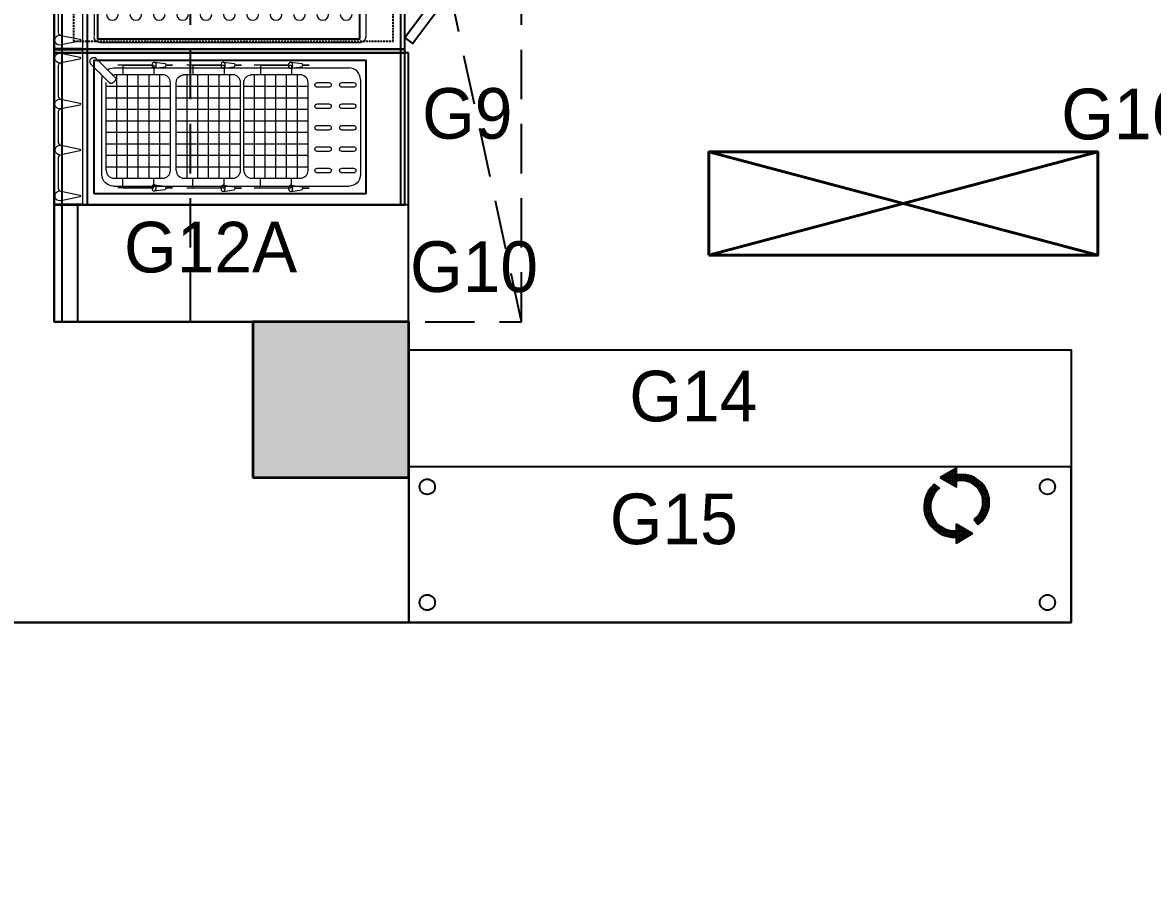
# Model space of a CAD drawing. Header units: millimetres. Extents: x -2729 to 15248, y -12439 to 5292.
# Drawn here: x 3309.7 to 3599.7, y -7881.9 to -7659.1 of the extents above; entities that cross this region are included whole.
import ezdxf
from ezdxf.enums import TextEntityAlignment as Align

# ---------------------------------------------------------------- set-up
doc = ezdxf.new("R2010")
doc.units = ezdxf.units.MM
doc.linetypes.add('DASHED', pattern=[0.75, 0.5, -0.25])
doc.linetypes.add('HIDDENX2', pattern=[19.049999999999997, 12.7, -6.349999999999998])
doc.layers.add('DUVAR', color=7, linetype='Continuous', lineweight=30)
doc.layers.add('kolon_Ном_пера__60', color=7, linetype='Continuous', lineweight=35)
doc.layers.add('S2000-002 Çizgi', color=7, linetype='Continuous')
doc.styles.add('Style-ENGINEERING I 0.34907', font='ENGINEERING.shx', dxfattribs={"oblique": 20})
doc.styles.add('TAKSİM', font='GOTHIC.TTF', dxfattribs={"height": 20})
pattern_1 = [(360, (928.5973402504078, -5581.392348202753), (-1e-16, -0.5588000000000001), [0.4064, -0.1524]), (270, (928.5973402504078, -5581.392348202753), (-0.5588000000000001, 0), [0.4064, -0.1524])]

# ---------------------------------------------------------------- blocks, each defined once
blk = doc.blocks.new('A$C008916D4')
at = {"layer": 'S2000-002 Çizgi', "linetype": 'Continuous', "lineweight": 0}
for p, q in [((0.1999957812440698, 39.54999174378554), (0.1999957812440698, 0.3999917437854492)), ((6.569995781246687, 37.94799174378568), (1.792995781244826, 38.93299174378535)), ((78.49999578124698, 38.34199174378546), (11.77999578124581, 38.34199174378546)), ((0.99999578124698, 28.11099174378569), (0.99999578124698, 35.48899174378539)), ((1.841995781243895, 36.47599174378546), (6.590995781243691, 37.45499174378574)), ((10.27999578124581, 2.999991743785358), (10.27999578124581, 36.6849917437853)), ((79.99999578124698, 3.156991743785511), (79.99999578124698, 36.84199174378546)), ((6.569995781246687, 26.1479917437855), (1.792995781244826, 27.13299174378562)), ((0.99999578124698, 16.31099174378551), (0.99999578124698, 23.68899174378567)), ((1.841995781243895, 24.67599174378529), (6.590995781243691, 25.65499174378556)), ((6.569995781246687, 14.34799174378577), (1.792995781244826, 15.33299174378544)), ((0.99999578124698, 4.510991743785326), (0.99999578124698, 11.88899174378548)), ((1.75499578124436, 12.85799174378553), (6.590995781243691, 13.85499174378537)), ((53.44399578124647, 6.336991743785348), (49.48999578124493, 6.336991743785348)), ((49.48999578124493, 6.336991743785348), (49.48999578124493, 2.591991743785456)), ((53.44399578124647, 6.336991743785348), (53.44399578124647, 2.591991743785456)), ((6.569995781246687, 2.547991743785587), (1.771995781244186, 3.53699174378562)), ((1.75499578124436, 1.05799174378535), (6.590995781243691, 2.054991743785649)), ((1.755995781244564, 1.05799174378535), (1.75499578124436, 1.05799174378535)), ((11.77999578124581, 1.656991743785511), (78.49999578124698, 1.656991743785511))]:
    blk.add_line(p, q, dxfattribs=at)
at = {"layer": 'S2000-002 Çizgi'}
for points in [[(0.0009957812435459, -8.2562146417e-06), (0.0009957812435459, 39.99999174378536), (89.99999578124698, 39.99999174378536), (89.99999578124698, -8.2562146417e-06)], [(88.99999578124697, 39.99999174378536), (88.99999578124697, -8.2562146417e-06), (8.49999578124698, -8.2562146417e-06), (8.49999578124698, 39.99999174378536)], [(11.10799578124715, 2.591991743785456), (11.10799578124715, 37.34199174378546), (78.49999578124698, 37.34199174378546), (78.49999578124698, 2.591991743785456)]]:
    blk.add_lwpolyline(points, close=True, dxfattribs=at)
at = {"layer": 'S2000-002 Çizgi', "linetype": 'Continuous', "lineweight": 0, "flags": 128}
blk.add_lwpolyline([(0.1999957812440698, 0.4499917437856312), (0.1999957812440698, 0.3999917437854492), (0.2005088041551062, 0.4000649064419123, 0.4142135623730951), (0.4005088041558338, 0.2000649064416393), (0.4009957812450013, 0.1999917437856311), (0.3999957812447974, 0.1999917437856311), (7.099995781245524, 0.1999917437856311), (7.100508804156562, 0.2000649064416393, 0.4142135623730951), (7.30050880415365, 0.4000649064419123), (7.299995781246253, 0.3999917437854492), (7.299995781246253, 39.59999174378572), (7.30050880415365, 39.60006490644172, 0.4142135623730951), (7.100508804156562, 39.800064906442), (7.099995781245524, 39.79999174378554), (0.3999957812447974, 39.79999174378554), (0.4005088041558338, 39.80006490629376, 0.4142135623730951), (0.2005088043042633, 39.60006490644172), (0.1999957812440698, 39.59999174378572), (0.1999957812440698, 39.54999174378554)], format="xyb", dxfattribs=at)
at = {"layer": 'S2000-002 Çizgi', "linetype": 'Continuous', "lineweight": 0}
for centre in [(14.96679027095524, 31.0921135611361), (20.96679027095524, 31.0921135611361), (26.96679027095524, 31.0921135611361), (32.96679027095525, 31.0921135611361), (38.96679027095525, 31.0921135611361), (44.96679027095523, 31.0921135611361), (50.96679027095524, 31.0921135611361), (56.96679027095523, 31.0921135611361), (62.96679027095525, 31.0921135611361), (68.96679027095524, 31.0921135611361), (74.96679027095524, 31.0921135611361), (14.96679027095524, 23.3421135611361), (20.96679027095524, 23.3421135611361), (26.96679027095524, 23.3421135611361), (32.96679027095525, 23.3421135611361), (38.96679027095525, 23.3421135611361), (44.96679027095523, 23.3421135611361), (50.96679027095524, 23.3421135611361), (56.96679027095523, 23.3421135611361), (62.96679027095525, 23.3421135611361), (68.96679027095524, 23.3421135611361), (74.96679027095524, 23.3421135611361), (14.96679027095524, 15.5921135611361), (20.96679027095524, 15.5921135611361), (26.96679027095524, 15.5921135611361), (32.96679027095525, 15.5921135611361), (38.96679027095525, 15.5921135611361), (44.96679027095523, 15.5921135611361), (50.96679027095524, 15.5921135611361), (56.96679027095523, 15.5921135611361), (62.96679027095525, 15.5921135611361), (68.96679027095524, 15.5921135611361), (74.96679027095524, 15.5921135611361), (14.96679027095524, 8.842113561136102), (20.96679027095524, 8.842113561136102), (26.96679027095524, 8.842113561136102), (32.96679027095525, 8.842113561136102), (38.96679027095525, 8.842113561136102), (44.96679027095523, 8.842113561136102), (50.96679027095524, 8.842113561136102), (56.96679027095523, 8.842113561136102), (62.96679027095525, 8.842113561136102), (68.96679027095524, 8.842113561136102), (74.96679027095524, 8.842113561136102), (51.46669239359471, 4.091653593813133)]:
    blk.add_circle(centre, 1.5, dxfattribs=at)
for centre, radius, start, end in [((1.493811477768757, 37.6956372536024), 1.273088520581092, 76.42061111113988, 283.5793888888602), ((6.54116303299088, 37.70033667961616), 0.25, 281.6482722221588, 83.30012777775225), ((11.7797230539727, 36.8421372539451), 1.5, 90, 180), ((78.49972305397385, 36.8421372539451), 1.5, 0, 90), ((1.493811476368136, 25.895637253941), 1.273088520581092, 76.42061111113988, 283.5793888888602), ((6.54116303299088, 25.90033667961643), 0.25, 281.6482722221588, 83.30012777775225), ((1.493811476368136, 14.09563725394128), 1.273088520581092, 76.42061111113988, 283.5793888888602), ((6.54116303299088, 14.10033667961625), 0.25, 281.6490111110965, 83.30012777775225), ((1.472811476367495, 2.299637253941455), 1.273088520581092, 76.42061111113988, 283.5793888888602), ((11.7797230539727, 3.157137253945165), 1.5, 180, 270), ((6.54116303299088, 2.300336679616065), 0.25, 281.6431499999931, 83.30012777775225)]:
    blk.add_arc(centre, radius, start, end, dxfattribs=at)
at = {"layer": 'S2000-002 Çizgi', "linetype": 'Continuous', "lineweight": 0, "extrusion": (0, 0, -1)}
for centre, radius, start, end in [((-2.000163032989803, 35.48933667961636), 1, 0, 80.90503888893429), ((-2.000163032989803, 28.11133667961622), 1, 281.9263472222299, 0), ((-2.000163032989803, 23.68933667961619), 1, 0, 80.90503888893429), ((-2.000163032989803, 16.31133667961603), 1, 281.9263472222299, 0), ((-2.000163032989803, 11.88933667961601), 1, 0, 75.80865833342193), ((-2.000163032989803, 4.511336679616306), 1, 283.1608444444039, 0), ((-78.49972305397385, 3.157137253945165), 1.5, 180, 270)]:
    blk.add_arc(centre, radius, start, end, dxfattribs=at)
at = {"layer": 'S2000-002 Çizgi', "linetype": 'Continuous', "lineweight": 0, "style": 'Style-ENGINEERING I 0.34907', "oblique": 20}
blk.add_text('LINK', height=0.001002, rotation=90, dxfattribs=at).set_placement((-6.2187536969e-06, -8.2562146417e-06), align=Align.TOP_LEFT)
blk = doc.blocks.new('A$C1FB928C5')
at = {"layer": 'S2000-002 Çizgi', "linetype": 'Continuous', "lineweight": 0}
for p, q in [((39.55000863318856, 89.7999999627982), (0.3850086331876811, 89.7999999627982)), ((1.058008633186545, 88.24599996279812), (1.058008633186545, 88.24399996279817)), ((1.058008633186545, 88.24399996279817), (2.054008633189368, 83.4079999627984)), ((2.548008633188146, 83.4299999627983), (3.536008633185701, 88.2279999627981)), ((4.51000863318768, 88.99999996279803), (11.88800863318829, 88.99999996279803)), ((12.85800863318582, 88.24399996279817), (13.85400863318864, 83.4079999627984)), ((14.34800863318742, 83.4299999627983), (15.3320086331878, 88.20599996279816)), ((16.31000863318695, 88.99999996279803), (23.68800863318757, 88.99999996279803)), ((24.67600863318876, 88.15799996279839), (25.65400863318791, 83.4079999627984)), ((26.14800863318669, 83.4299999627983), (27.13200863318707, 88.20599996279816)), ((28.11000863318623, 88.99999996279803), (35.48800863318684, 88.99999996279803)), ((36.47600863318803, 88.15799996279839), (37.45400863318719, 83.4079999627984)), ((37.9480086331896, 83.4299999627983), (38.93200863318634, 88.20599996279816)), ((31.14100863318891, 76.63599996279845), (8.591008633185993, 76.63599996279845)), ((9.54100863318672, 76.63599996279845), (9.54100863318672, 60.13599996279845)), ((12.49100863318745, 76.63599996279845), (12.49100863318745, 60.13599996279845)), ((15.44100863318817, 76.63599996279845), (15.44100863318817, 60.13599996279845)), ((18.3910086331889, 76.63599996279845), (18.3910086331889, 60.13599996279845)), ((21.34100863318598, 76.63599996279845), (21.34100863318598, 60.13599996279845)), ((24.29100863318672, 76.63599996279845), (24.29100863318672, 60.13599996279845)), ((27.24100863318745, 76.63599996279845), (27.24100863318745, 60.13599996279845)), ((30.19100863318818, 76.63599996279845), (30.19100863318818, 60.13599996279845)), ((4.814008633187768, 74.71999996279828), (4.814008633187768, 14.34399996279808)), ((6.591008633185992, 62.13599996279845), (6.591008633185992, 74.63599996279845)), ((33.1410086331889, 73.88599996279845), (6.591008633185992, 73.88599996279845)), ((33.1410086331889, 74.63599996279845), (33.1410086331889, 62.13599996279845)), ((35.18400863318675, 74.71999996279828), (35.18400863318675, 14.34399996279808)), ((4.091008633185992, 72.38599996279845), (4.091008633185992, 64.38599996279845)), ((4.091008633185992, 72.38599996279845), (6.591008633185992, 72.38599996279845)), ((33.1410086331889, 71.13599996279845), (6.591008633185992, 71.13599996279845)), ((35.6410086331889, 72.38599996279845), (33.1410086331889, 72.38599996279845)), ((35.6410086331889, 72.38599996279845), (35.6410086331889, 64.38599996279845)), ((33.1410086331889, 68.38599996279845), (6.591008633185992, 68.38599996279845)), ((3.330008633187388, 64.28999996279799), (3.728008633188437, 61.48999996279827)), ((4.091008633185992, 64.38599996279845), (6.591008633185992, 64.38599996279845)), ((4.924008633188349, 64.28999996279799), (4.524008633186893, 61.48999996279827)), ((33.1410086331889, 65.63599996279845), (6.591008633185992, 65.63599996279845)), ((35.6410086331889, 64.38599996279845), (33.1410086331889, 64.38599996279845)), ((34.81300863318756, 64.28999996279799), (35.21100863318861, 61.48999996279827)), ((36.40700863318854, 64.28999996279799), (36.00700863318707, 61.48999996279827)), ((33.1410086331889, 62.88599996279845), (6.591008633185992, 62.88599996279845)), ((31.14100863318891, 60.13599996279845), (8.591008633185993, 60.13599996279845)), ((31.14100863318891, 58.63599996279845), (8.591008633185993, 58.63599996279845)), ((9.54100863318672, 58.63599996279845), (9.54100863318672, 42.13599996279845)), ((12.49100863318745, 58.63599996279845), (12.49100863318745, 42.13599996279845)), ((15.44100863318817, 58.63599996279845), (15.44100863318817, 42.13599996279845)), ((18.3910086331889, 58.63599996279845), (18.3910086331889, 42.13599996279845)), ((21.34100863318598, 58.63599996279845), (21.34100863318598, 42.13599996279845)), ((24.29100863318672, 58.63599996279845), (24.29100863318672, 42.13599996279845)), ((27.24100863318745, 58.63599996279845), (27.24100863318745, 42.13599996279845)), ((30.19100863318818, 58.63599996279845), (30.19100863318818, 42.13599996279845)), ((6.591008633185992, 44.13599996279844), (6.591008633185992, 56.63599996279845)), ((33.1410086331889, 55.88599996279845), (6.591008633185992, 55.88599996279845)), ((33.1410086331889, 56.63599996279845), (33.1410086331889, 44.13599996279844)), ((4.091008633185992, 54.38599996279845), (4.091008633185992, 46.38599996279845)), ((4.091008633185992, 54.38599996279845), (6.591008633185992, 54.38599996279845)), ((33.1410086331889, 53.13599996279845), (6.591008633185992, 53.13599996279845)), ((35.6410086331889, 54.38599996279845), (33.1410086331889, 54.38599996279845)), ((35.6410086331889, 54.38599996279845), (35.6410086331889, 46.38599996279845)), ((33.1410086331889, 50.38599996279845), (6.591008633185992, 50.38599996279845)), ((3.330008633187388, 46.56999996279818), (3.728008633188437, 43.76999996279847)), ((4.924008633188349, 46.56999996279818), (4.524008633186893, 43.76999996279847)), ((33.1410086331889, 47.63599996279845), (6.591008633185992, 47.63599996279845)), ((34.92000863318754, 46.56999996279818), (35.3180086331886, 43.76999996279847)), ((36.5140086331885, 46.56999996279818), (36.11400863318704, 43.76999996279847)), ((4.091008633185992, 46.38599996279845), (6.591008633185992, 46.38599996279845)), ((33.1410086331889, 44.88599996279845), (6.591008633185992, 44.88599996279845)), ((35.6410086331889, 46.38599996279845), (33.1410086331889, 46.38599996279845)), ((31.14100863318891, 42.13599996279845), (8.591008633185993, 42.13599996279845)), ((31.14100863318891, 41.30799996279802), (8.591008633185993, 41.30799996279802)), ((9.54100863318672, 41.30799996279802), (9.54100863318672, 24.80799996279802)), ((12.49100863318745, 41.30799996279802), (12.49100863318745, 24.80799996279802)), ((15.44100863318817, 41.30799996279802), (15.44100863318817, 24.80799996279802)), ((18.3910086331889, 41.30799996279802), (18.3910086331889, 24.80799996279802)), ((21.34100863318598, 41.30799996279802), (21.34100863318598, 24.80799996279802)), ((24.29100863318672, 41.30799996279802), (24.29100863318672, 24.80799996279802)), ((27.24100863318745, 41.30799996279802), (27.24100863318745, 24.80799996279802)), ((30.19100863318818, 41.30799996279802), (30.19100863318818, 24.80799996279802)), ((6.591008633185992, 26.80799996279802), (6.591008633185992, 39.30799996279802)), ((33.1410086331889, 38.55799996279802), (6.591008633185992, 38.55799996279802)), ((33.1410086331889, 39.30799996279802), (33.1410086331889, 26.80799996279802)), ((4.091008633185992, 37.05799996279802), (4.091008633185992, 29.05799996279802)), ((4.091008633185992, 37.05799996279802), (6.591008633185992, 37.05799996279802)), ((33.1410086331889, 35.80799996279802), (6.591008633185992, 35.80799996279802)), ((35.6410086331889, 37.05799996279802), (33.1410086331889, 37.05799996279802)), ((35.6410086331889, 37.05799996279802), (35.6410086331889, 29.05799996279802)), ((33.1410086331889, 33.05799996279802), (6.591008633185992, 33.05799996279802)), ((3.330008633187388, 29.24199996279822), (3.728008633188437, 26.44199996279804)), ((4.091008633185992, 29.05799996279802), (6.591008633185992, 29.05799996279802)), ((4.924008633188349, 29.24199996279822), (4.524008633186893, 26.44199996279804)), ((33.1410086331889, 30.30799996279802), (6.591008633185992, 30.30799996279802)), ((35.6410086331889, 29.05799996279802), (33.1410086331889, 29.05799996279802)), ((34.92000863318754, 29.24199996279822), (35.3180086331886, 26.44199996279804)), ((36.5140086331885, 29.24199996279822), (36.11400863318704, 26.44199996279804)), ((33.1410086331889, 27.55799996279802), (6.591008633185992, 27.55799996279802)), ((31.14100863318891, 24.80799996279802), (8.591008633185993, 24.80799996279802)), ((7.814008633187767, 11.34399996279808), (32.18400863318675, 11.34399996279808))]:
    blk.add_line(p, q, dxfattribs=at)
at = {"layer": 'S2000-002 Çizgi'}
for points in [[(8.6331856437e-06, 89.99899996279827), (40.00000863318564, 89.99899996279827), (40.00000863318564, -3.72019713e-08), (8.6331856437e-06, -3.72019713e-08)], [(40.00000863318564, 0.9999999627980288), (8.6331856437e-06, 0.9999999627980288), (8.6331856437e-06, 81.49999996279801), (40.00000863318564, 81.49999996279801)], [(37.18400863318675, 79.71999996279828), (2.814008633187767, 79.71999996279828), (2.814008633187767, 9.999999962798025), (37.18400863318675, 9.999999962798025)]]:
    blk.add_lwpolyline(points, close=True, dxfattribs=at)
at = {"layer": 'S2000-002 Çizgi', "linetype": 'Continuous', "lineweight": 0, "flags": 128}
for points in [[(0.2000086331863713, 89.59999996279836), (0.2000086331863713, 82.89999996279813)], [(39.80000863318855, 82.89999996279813), (39.80000863318855, 89.59999996279836)], [(0.4000086331870989, 82.6999999627983), (39.60000863318783, 82.6999999627983)], [(32.18400863318675, 77.71999996279828), (7.814008633187767, 77.71999996279828)], [(4.128008633186253, 64.91199996279829), (4.128008633186253, 70.6619999627983), (4.127008633186051, 70.66099996279809), (4.127008633186051, 73.66099996279809), (4.128008633186253, 73.6619999627983), (4.128008633186253, 73.6619999627983)], [(35.61100863318643, 64.91199996279829), (35.61100863318643, 70.6619999627983), (35.61000863318623, 70.66099996279809), (35.61000863318623, 73.66099996279809), (35.61100863318643, 73.6619999627983), (35.61100863318643, 73.6619999627983)], [(4.128008633186253, 61.23399996279839), (4.128008633186253, 60.45799996279811), (4.127008633186051, 60.45799996279811), (4.127008633186051, 59.57899996279821), (4.128008633186253, 60.45799996279811), (4.128008633186253, 61.23399996279839)], [(35.61100863318643, 61.23399996279839), (35.61100863318643, 60.45799996279811), (35.61000863318623, 60.45799996279811), (35.61000863318623, 59.57899996279821), (35.61100863318643, 60.45799996279811), (35.61100863318643, 61.23399996279839)], [(4.128008633186253, 47.19199996279804), (4.128008633186253, 52.94199996279804), (4.127008633186051, 52.94099996279829), (4.127008633186051, 55.94099996279829), (4.128008633186253, 55.94199996279804), (4.128008633186253, 55.94199996279804)], [(35.7180086331864, 47.19199996279804), (35.7180086331864, 52.94199996279804), (35.7170086331862, 52.94099996279829), (35.7170086331862, 55.94099996279829), (35.7180086331864, 55.94199996279804), (35.7180086331864, 55.94199996279804)], [(4.128008633186253, 43.51399996279814), (4.128008633186253, 42.73799996279831), (4.127008633186051, 42.73799996279831), (4.127008633186051, 41.85899996279839), (4.128008633186253, 42.73799996279831), (4.128008633186253, 43.51399996279814)], [(35.7180086331864, 43.51399996279814), (35.7180086331864, 42.73799996279831), (35.7170086331862, 42.73799996279831), (35.7170086331862, 41.85899996279839), (35.7180086331864, 42.73799996279831), (35.7180086331864, 43.51399996279814)], [(4.128008633186253, 29.86399996279852), (4.128008633186253, 35.61399996279853), (4.127008633186051, 35.61299996279831), (4.127008633186051, 38.61299996279831), (4.128008633186253, 38.61399996279852), (4.128008633186253, 38.61399996279852)], [(35.7180086331864, 29.86399996279852), (35.7180086331864, 35.61399996279853), (35.7170086331862, 35.61299996279831), (35.7170086331862, 38.61299996279831), (35.7180086331864, 38.61399996279852), (35.7180086331864, 38.61399996279852)], [(4.128008633186253, 26.18599996279818), (4.128008633186253, 25.40999996279834), (4.127008633186051, 25.40999996279834), (4.127008633186051, 24.53099996279798), (4.128008633186253, 25.40999996279834), (4.128008633186253, 26.18599996279818)], [(35.7180086331864, 26.18599996279818), (35.7180086331864, 25.40999996279834), (35.7170086331862, 25.40999996279834), (35.7170086331862, 24.53099996279798), (35.7180086331864, 25.40999996279834), (35.7180086331864, 26.18599996279818)]]:
    blk.add_lwpolyline(points, dxfattribs=at)
for points in [[(9.776008633187303, 19.44499996279819), (9.776008633187303, 22.44499996279819), (9.775996900800237, 22.44511069354303, 0.9999997818338672), (8.57599690079951, 22.44511095534244), (8.576008633186575, 22.44499996279819), (8.576008633186575, 19.44499996279819), (8.57599690079951, 19.44511069354303, 0.9999999999999998), (9.775996900800237, 19.44511069354303)], [(15.2760086331873, 19.44499996279819), (15.2760086331873, 22.44499996279819), (15.27599690080023, 22.44511069354303, 0.9999997818338672), (14.07599690079951, 22.44511095534244), (14.07600863318657, 22.44499996279819), (14.07600863318657, 19.44499996279819), (14.07599690079951, 19.44511069354303, 0.9999999999999998), (15.27599690080023, 19.44511069354303)], [(20.7760086331873, 19.44499996279819), (20.7760086331873, 22.44499996279819), (20.77599690080024, 22.44511069354303, 0.9999997818338672), (19.57599690079951, 22.44511095534244), (19.57600863318656, 22.44499996279819), (19.57600863318656, 19.44499996279819), (19.57599690079951, 19.44511069354303, 0.9999999999999998), (20.77599690080024, 19.44511069354303)], [(26.2760086331873, 19.44499996279819), (26.2760086331873, 22.44499996279819), (26.27599690080024, 22.44511069354303, 0.9999997818338672), (25.07599690079951, 22.44511095534244), (25.07600863318657, 22.44499996279819), (25.07600863318657, 19.44499996279819), (25.07599690079951, 19.44511069354303, 0.9999999999999998), (26.27599690080024, 19.44511069354303)], [(31.7760086331873, 19.44499996279819), (31.7760086331873, 22.44499996279819), (31.77599690080024, 22.44511069354303, 0.9999997818338672), (30.57599690079952, 22.44511095534244), (30.57600863318658, 22.44499996279819), (30.57600863318658, 19.44499996279819), (30.57599690079952, 19.44511069354303, 0.9999999999999998), (31.77599690080024, 19.44511069354303)], [(9.776369449820775, 16.11538436881164, 0.9999999999999998), (8.57636944982005, 16.11538436881164), (8.576008633186575, 16.11499996279826), (8.576008633186575, 13.11499996279826), (8.57636944982005, 13.11538410701223, 0.9999997818338672), (9.776369449820775, 13.11538436881164), (9.776008633187303, 13.11499996279826), (9.776008633187303, 16.11499996279826)], [(15.27636944982076, 16.11538436881164, 0.9999999999999998), (14.07636944982005, 16.11538436881164), (14.07600863318657, 16.11499996279826), (14.07600863318657, 13.11499996279826), (14.07636944982005, 13.11538410701223, 0.9999997818338672), (15.27636944982076, 13.11538436881164), (15.2760086331873, 13.11499996279826), (15.2760086331873, 16.11499996279826)], [(20.77636944982078, 16.11538436881164, 0.9999999999999998), (19.57636944982005, 16.11538436881164), (19.57600863318656, 16.11499996279826), (19.57600863318656, 13.11499996279826), (19.57636944982005, 13.11538410701223, 0.9999997818338672), (20.77636944982078, 13.11538436881164), (20.7760086331873, 13.11499996279826), (20.7760086331873, 16.11499996279826)], [(26.27636944982078, 16.11538436881164, 0.9999999999999998), (25.07636944982005, 16.11538436881164), (25.07600863318657, 16.11499996279826), (25.07600863318657, 13.11499996279826), (25.07636944982005, 13.11538410701223, 0.9999997818338672), (26.27636944982078, 13.11538436881164), (26.2760086331873, 13.11499996279826), (26.2760086331873, 16.11499996279826)], [(31.77636944982078, 16.11538436881164, 0.9999999999999998), (30.57636944982005, 16.11538436881164), (30.57600863318658, 16.11499996279826), (30.57600863318658, 13.11499996279826), (30.57636944982005, 13.11538410701223, 0.9999997818338672), (31.77636944982078, 13.11538436881164), (31.7760086331873, 13.11499996279826), (31.7760086331873, 16.11499996279826)]]:
    blk.add_lwpolyline(points, format="xyb", close=True, dxfattribs=at)
at = {"layer": 'S2000-002 Çizgi', "linetype": 'Continuous', "lineweight": 0}
for centre, radius, start, end in [((2.298508632844459, 88.52691153900196), 1.273088520581092, 346.4206111110456, 193.5793888889545), ((14.0955086335307, 88.54291153900247), 1.273088520581092, 346.4206111110456, 193.5793888889545), ((25.91350863353, 88.45691153900223), 1.273088520581092, 346.4206111110456, 193.5793888889545), ((37.6945086328451, 88.50491153900202), 1.273088520581092, 346.4206111110456, 198.698227777828), ((7.814008633187767, 74.71999996279828), 3, 147.5515250000716, 180), ((7.814008633187767, 74.71999996279828), 3, 90, 108.4253861112274), ((32.18400863318675, 74.71999996279828), 3, 0, 90), ((8.59145058075228, 56.63585609487336), 2, 90, 180), ((8.59145058075228, 39.30785609487339), 2, 90, 180), ((32.18400863318675, 14.34399996279808), 3, 270, 0)]:
    blk.add_arc(centre, radius, start, end, dxfattribs=at)
at = {"layer": 'S2000-002 Çizgi', "linetype": 'Continuous', "lineweight": 0, "extrusion": (0, 0, -1)}
for centre, radius, start, end in [((-31.14145058075155, 74.63585609487336), 2, 90, 180), ((-8.59145058075228, 62.13585609487336), 2, 270, 0), ((-31.14145058075155, 62.13585609487336), 2, 180, 270), ((-31.14145058075155, 56.63585609487336), 2, 90, 180), ((-8.59145058075228, 44.13585609487336), 2, 270, 0), ((-31.14145058075155, 44.13585609487336), 2, 180, 270), ((-31.14145058075155, 39.30785609487339), 2, 90, 180), ((-8.59145058075228, 26.80785609487339), 2, 270, 0), ((-31.14145058075155, 26.80785609487339), 2, 180, 270), ((-7.814008633187767, 14.34399996279808), 3, 270, 0)]:
    blk.add_arc(centre, radius, start, end, dxfattribs=at)
at = {"layer": 'S2000-002 Çizgi', "linetype": 'Continuous', "lineweight": 0}
for centre, major_axis, start_param, end_param in [((0.3992859188401779, 89.60049876572246), (-0.2, 0), 4.712388980384689, 6.283185307179584), ((39.59928591884091, 89.60049876572246), (-0.1999999998520041, 0), 3.141592653589792, 3.142019095703695), ((0.3992859188401779, 82.90051900358048), (-0.2, 0), 0, 1.570796326794896), ((2.299548877541383, 83.45964362811583), (0.25, 0), 3.34480395639337, 6.166250477438897), ((14.09954887754429, 83.45964362811583), (0.25, 0), 3.344906252080084, 6.166250477438897), ((25.89954887754357, 83.45964362811583), (0.25, 0), 3.344893356036167, 6.166250477438897), ((37.69954887754285, 83.45964362811583), (0.25, 0), 3.344893356036167, 6.166250477438897), ((39.59928591884091, 82.90051900358048), (0.2, 0), 4.712388980384689, 6.283185307179584)]:
    blk.add_ellipse(centre, major_axis=major_axis, ratio=0.9999969794241688, start_param=start_param, end_param=end_param, dxfattribs=at)
at = {"layer": 'S2000-002 Çizgi', "linetype": 'Continuous', "lineweight": 0, "extrusion": (0, 0, -1)}
for centre, major_axis, ratio, start_param, end_param in [((4.510548877544352, 88.00062991168258), (1, 0), 0.9999969794241688, 3.371292721488152, 4.712388980384689), ((11.88854887754496, 88.00062991168258), (1, 0), 0.9999969794241688, 4.712388980384689, 6.035499669820792), ((16.31054887754362, 88.00062991168258), (1, 0), 0.9999969794241688, 3.349746680353649, 4.712388980384689), ((23.68854887754423, 88.00062991168258), (1, 0), 0.9999969794241688, 4.712388980384689, 6.124448290449855), ((28.1105488775429, 88.00062991168258), (1, 0), 0.9999969794241688, 3.349746680353649, 4.712388980384689), ((35.48854887754351, 88.00062991168258), (1, 0), 0.9999969794241688, 4.712388980384689, 6.124448290449855), ((39.60073134753475, 89.60049876572246), (0.2, 0), 0.9999969794241688, 4.712388980384689, 6.283185307179584), ((4.125998524694296, 61.51831997567889), (-0.4000000000000014, 0), 0.7071067813079142, 3.241887029428283, 6.182890882859727), ((35.60899852469446, 61.51831997567889), (-0.4000000000000014, 0), 0.7071067813079142, 3.241887029428283, 6.182890882859727), ((4.125998524694296, 43.79831997567861), (-0.4000000000000014, 0), 0.7071067813079142, 3.241887029428283, 6.182890882859727), ((35.71599852469443, 43.79831997567861), (-0.4000000000000014, 0), 0.7071067813079142, 3.241887029428283, 6.182890882859727), ((4.125998524694296, 26.47031997567865), (-0.4000000000000014, 0), 0.7071067813079142, 3.241887029428283, 6.182890882859727), ((35.71599852469443, 26.47031997567865), (-0.4000000000000014, 0), 0.7071067813079142, 3.241887029428283, 6.182890882859727)]:
    blk.add_ellipse(centre, major_axis=major_axis, ratio=ratio, start_param=start_param, end_param=end_param, dxfattribs=at)
at = {"layer": 'S2000-002 Çizgi', "linetype": 'Continuous', "lineweight": 0}
for centre in [(4.126879704486782, 64.34609874498528), (35.60987970448332, 64.34609874498528), (4.126879704486782, 46.62609874498548), (35.71687970448693, 46.62609874498548), (4.126879704486782, 29.29809874498551), (35.71687970448693, 29.29809874498551)]:
    blk.add_ellipse(centre, major_axis=(0.8004448763031744, 0), ratio=0.7071067813079136, dxfattribs=at)
for points, weights, knots in [([(2.51000863318768, 79.10199996279789), (2.33600863318861, 79.26799996279806), (2.264008633188494, 79.49999996279803), (1.6980086331896, 81.1959999627984), (3.326008633186575, 80.84199996279813), (3.65600863318832, 80.77599996279832), (3.892008633189107, 80.53999996279796)], [0.8124999994470272, 0.8749999990104695, 1, 0.5000000002328308, 1, 0.8427765336086864, 0.7844299407603359], [0, 0, 0, 0.1598008829913106, 0.1598008829913106, 0.7990044112312628, 0.7990044112312628, 1, 1, 1]), ([(7.348008633187419, 74.26399996279815), (7.42400863318835, 74.18599996279819), (7.568008633188581, 74.1959999627984), (8.628008633186255, 74.26599996279856), (8.840008633189427, 75.32799996279846), (8.880008633186662, 75.5519999627977), (8.766008633188902, 75.66599996279818)], [0.8187706581404295, 0.8811208009166271, 1, 0.5000000002328308, 1, 0.8427719044698271, 0.7844265051113565], [0, 0, 0, 0.1531736651217442, 0.1531736651217442, 0.7974144857364776, 0.7974144857364776, 1, 1, 1])]:
    blk.add_rational_spline(points, weights, degree=2, knots=knots, dxfattribs=at)
for points, knots in [([(7.348008633187419, 74.26399996279815), (7.230008633188845, 74.37999996279812), (7.112008633186632, 74.49799996279853), (6.994008633188058, 74.61599996279801), (6.994008633188058, 74.61599996279801), (6.994008633188058, 74.61599996279801), (6.994008633188058, 74.61599996279801), (6.878008633186255, 74.731999962798), (6.76000863318768, 74.84999996279839), (6.644008633185876, 74.96799996279833), (6.644008633185876, 74.96799996279833), (6.644008633185876, 74.96799996279833), (6.644008633185876, 74.96799996279833), (6.52800863318771, 75.08399996279832), (6.410008633189138, 75.1999999627983), (6.29400863318733, 75.3159999627983), (6.29400863318733, 75.3159999627983), (6.29400863318733, 75.3159999627983), (6.29400863318733, 75.3159999627983), (6.062008633187361, 75.54799996279826), (5.832008633187798, 75.77999996279823), (5.602008633188233, 76.00999996279823), (5.602008633188233, 76.00999996279823), (5.602008633188233, 76.00999996279823), (5.602008633188233, 76.00999996279823), (5.486008633186428, 76.12399996279828), (5.372008633188669, 76.23999996279827), (5.258008633187274, 76.3539999627983), (5.258008633187274, 76.3539999627983), (5.258008633187274, 76.3539999627983), (5.258008633187274, 76.3539999627983), (5.144008633185875, 76.46799996279833), (5.030008633188118, 76.58199996279838), (4.914008633186313, 76.6959999627984), (4.914008633186313, 76.6959999627984), (4.914008633186313, 76.6959999627984), (4.914008633186313, 76.6959999627984), (4.802008633188962, 76.80999996279843), (4.688008633187564, 76.923999962798), (4.574008633186167, 77.03599996279809), (4.574008633186167, 77.03599996279809), (4.574008633186167, 77.03599996279809), (4.574008633186167, 77.03599996279809), (4.474008633187621, 77.13599996279845), (4.376008633189485, 77.23599996279836), (4.276008633187301, 77.33599996279825), (4.276008633187301, 77.33599996279825), (4.276008633187301, 77.33599996279825), (4.276008633187301, 77.33599996279825), (4.158008633188727, 77.45199996279827), (4.042008633186924, 77.56999996279819), (3.92400863318835, 77.68799996279813), (3.92400863318835, 77.68799996279813), (3.92400863318835, 77.68799996279813), (3.92400863318835, 77.68799996279813), (3.798008633188146, 77.81399996279835), (3.672008633187942, 77.93999996279855), (3.54400863318733, 78.06599996279829), (3.54400863318733, 78.06599996279829), (3.54400863318733, 78.06599996279829), (3.54400863318733, 78.06599996279829), (3.42400863318835, 78.18799996279813), (3.302008633188961, 78.30999996279843), (3.180008633185933, 78.43199996279826), (3.180008633185933, 78.43199996279826), (3.180008633185933, 78.43199996279826), (3.180008633185933, 78.43199996279826), (3.076008633186575, 78.53399996279813), (2.974008633187621, 78.63799996279793), (2.870008633188263, 78.73999996279827), (2.870008633188263, 78.73999996279827), (2.870008633188263, 78.73999996279827), (2.870008633188263, 78.73999996279827), (2.798008633188145, 78.81399996279833), (2.724008633187621, 78.88599996279845), (2.650008633187098, 78.95999996279807), (2.650008633187098, 78.95999996279807), (2.650008633187098, 78.95999996279807), (2.650008633187098, 78.95999996279807), (2.610008633186224, 79.00199996279844), (2.568008633188582, 79.0419999627984), (2.52800863318771, 79.08399996279832), (2.52800863318771, 79.08399996279832), (2.52800863318771, 79.08399996279832), (2.52800863318771, 79.08399996279832), (2.458008633188001, 79.09599996279849), (2.370008633188263, 79.2339999627984), (2.264008633188494, 79.49999996279803)], [0, 0, 0, 0, 0.0023699803288886, 0.0023699803288886, 0.0023699803288886, 0.0071099405210046, 0.0071099405210046, 0.0071099405210046, 0.0142198815076705, 0.0142198815076705, 0.0142198815076705, 0.0236998023575637, 0.0236998023575637, 0.0236998023575637, 0.0355497035363455, 0.0355497035363455, 0.0355497035363455, 0.0497695850440159, 0.0497695850440159, 0.0497695850440159, 0.0829493087171341, 0.0829493087171341, 0.0829493087171341, 0.1013824884320528, 0.1013824884320528, 0.1013824884320528, 0.1216589860253311, 0.1216589860253311, 0.1216589860253311, 0.1437788019626303, 0.1437788019626303, 0.1437788019626303, 0.1677419353126278, 0.1677419353126278, 0.1677419353126278, 0.1935483870066462, 0.1935483870066462, 0.1935483870066462, 0.2211981565790242, 0.2211981565790242, 0.2211981565790242, 0.2506912440297619, 0.2506912440297619, 0.2506912440297619, 0.2820276498245204, 0.2820276498245204, 0.2820276498245204, 0.3152073734976386, 0.3152073734976386, 0.3152073734976386, 0.3502304145834551, 0.3502304145834551, 0.3502304145834551, 0.3870967740132924, 0.3870967740132924, 0.3870967740132924, 0.4258064517871507, 0.4258064517871507, 0.4258064517871507, 0.4663594469737073, 0.4663594469737073, 0.4663594469737073, 0.508755760504285, 0.508755760504285, 0.508755760504285, 0.5529953919132221, 0.5529953919132221, 0.5529953919132221, 0.5990783412005186, 0.5990783412005186, 0.5990783412005186, 0.6470046083661751, 0.6470046083661751, 0.6470046083661751, 0.6967741934101909, 0.6967741934101909, 0.6967741934101909, 0.7483870967982277, 0.7483870967982277, 0.7483870967982277, 0.801843318064624, 0.801843318064624, 0.801843318064624, 0.8571428572093802, 0.8571428572093802, 0.8571428572093802, 1, 1, 1, 1]), ([(8.766008633188902, 75.66599996279818), (8.648008633186691, 75.78399996279813), (8.530008633188118, 75.90199996279806), (8.412008633189544, 76.01999996279847), (8.412008633189544, 76.01999996279847), (8.412008633189544, 76.01999996279847), (8.412008633189544, 76.01999996279847), (8.294008633187332, 76.13799996279793), (8.176008633188758, 76.25599996279834), (8.058008633186546, 76.37399996279828), (8.058008633186546, 76.37399996279828), (8.058008633186546, 76.37399996279828), (8.058008633186546, 76.37399996279828), (7.940008633187972, 76.48999996279827), (7.824008633186168, 76.6079999627982), (7.706008633187594, 76.72599996279814), (7.706008633187594, 76.72599996279814), (7.706008633187594, 76.72599996279814), (7.706008633187594, 76.72599996279814), (7.588008633189018, 76.84399996279807), (7.470008633186808, 76.96199996279847), (7.354008633188641, 77.07799996279846), (7.354008633188641, 77.07799996279846), (7.354008633188641, 77.07799996279846), (7.354008633188641, 77.07799996279846), (7.236008633186428, 77.1959999627984), (7.118008633187856, 77.31399996279833), (7.002008633186049, 77.4299999627983), (7.002008633186049, 77.4299999627983), (7.002008633186049, 77.4299999627983), (7.002008633186049, 77.4299999627983), (6.884008633187477, 77.54799996279826), (6.766008633188902, 77.66599996279818), (6.650008633187097, 77.78199996279818), (6.650008633187097, 77.78199996279818), (6.650008633187097, 77.78199996279818), (6.650008633187097, 77.78199996279818), (6.532008633188523, 77.89999996279813), (6.414008633186313, 78.01799996279806), (6.298008633188147, 78.13399996279804), (6.298008633188147, 78.13399996279804), (6.298008633188147, 78.13399996279804), (6.298008633188147, 78.13399996279804), (6.180008633185933, 78.25199996279844), (6.064008633187767, 78.36799996279842), (5.946008633189192, 78.48599996279836), (5.946008633189192, 78.48599996279836), (5.946008633189192, 78.48599996279836), (5.946008633189192, 78.48599996279836), (5.748008633188872, 78.68199996279826), (5.538008633186107, 78.89399996279826), (5.314008633187768, 79.11799996279842), (5.314008633187768, 79.11799996279842), (5.314008633187768, 79.11799996279842), (5.314008633187768, 79.11799996279842), (5.190008633187972, 79.2419999627982), (5.068008633188583, 79.36399996279852), (4.944008633188786, 79.48799996279831), (4.944008633188786, 79.48799996279831), (4.944008633188786, 79.48799996279831), (4.944008633188786, 79.48799996279831), (4.824008633186167, 79.6079999627982), (4.704008633187187, 79.7279999627981), (4.584008633188203, 79.84799996279799), (4.584008633188203, 79.84799996279799), (4.584008633188203, 79.84799996279799), (4.584008633188203, 79.84799996279799), (4.482008633189251, 79.9499999627983), (4.380008633186662, 80.05199996279819), (4.27800863318771, 80.15399996279848), (4.27800863318771, 80.15399996279848), (4.27800863318771, 80.15399996279848), (4.27800863318771, 80.15399996279848), (4.206008633187594, 80.22599996279813), (4.132008633187068, 80.29999996279821), (4.058008633186545, 80.3739999627983), (4.058008633186545, 80.3739999627983), (4.058008633186545, 80.3739999627983), (4.058008633186545, 80.3739999627983), (4.016008633188903, 80.41599996279818), (3.974008633187621, 80.45799996279857), (3.932008633186341, 80.49999996279803), (3.932008633186341, 80.49999996279803), (3.932008633186341, 80.49999996279803), (3.932008633186341, 80.49999996279803), (3.918008633187127, 80.51399996279815), (3.904008633187913, 80.5259999627983), (3.892008633189107, 80.53999996279796)], [0, 0, 0, 0, 0.0022533205348315, 0.0022533205348315, 0.0022533205348315, 0.0067599620701559, 0.0067599620701559, 0.0067599620701559, 0.0135199241403118, 0.0135199241403118, 0.0135199241403118, 0.0225332067452992, 0.0225332067452992, 0.0225332067452992, 0.0337998103507794, 0.0337998103507794, 0.0337998103507794, 0.0473197344910911, 0.0473197344910911, 0.0473197344910911, 0.0630929791662344, 0.0630929791662344, 0.0630929791662344, 0.0811195443762092, 0.0811195443762092, 0.0811195443762092, 0.1013994305866768, 0.1013994305866768, 0.1013994305866768, 0.1239326377976372, 0.1239326377976372, 0.1239326377976372, 0.1487191650777679, 0.1487191650777679, 0.1487191650777679, 0.1757590133583914, 0.1757590133583914, 0.1757590133583914, 0.2050521821738464, 0.2050521821738464, 0.2050521821738464, 0.2365986715241329, 0.2365986715241329, 0.2365986715241329, 0.2703984818749123, 0.2703984818749123, 0.2703984818749123, 0.3064516127605231, 0.3064516127605231, 0.3064516127605231, 0.3830645160670692, 0.3830645160670692, 0.3830645160670692, 0.4233870969262847, 0.4233870969262847, 0.4233870969262847, 0.4657258062929501, 0.4657258062929501, 0.4657258062929501, 0.5100806450983885, 0.5100806450983885, 0.5100806450983885, 0.5564516128769385, 0.5564516128769385, 0.5564516128769385, 0.6048387096286, 0.6048387096286, 0.6048387096286, 0.6552419353533732, 0.6552419353533732, 0.6552419353533732, 0.7076612905169192, 0.7076612905169192, 0.7076612905169192, 0.7620967741879154, 0.7620967741879154, 0.7620967741879154, 0.8185483872976845, 0.8185483872976845, 0.8185483872976845, 0.8770161289149037, 0.8770161289149037, 0.8770161289149037, 0.937499999970896, 0.937499999970896, 0.937499999970896, 1, 1, 1, 1])]:
    blk.add_open_spline(points, degree=3, knots=knots, dxfattribs=at)
for p in [(0.2000086331863713, 82.89999996279813), (0.4000086331870989, 82.6999999627983), (39.60000863318783, 82.6999999627983), (39.80000863318855, 82.89999996279813)]:
    blk.add_point(p, dxfattribs=at)
blk = doc.blocks.new('A$C100D474B')
at = {"layer": 'S2000-002 Çizgi'}
blk.add_line((179.9999852754172, 115.8155633354663), (-1.47245827975e-05, 115.8155633354663), dxfattribs=at)
for points in [[(179.9999852754172, 27.81556333546632), (179.9999852754172, 117.8155633354663), (-1.47245827975e-05, 117.8155633354663), (-1.47245827975e-05, 27.81556333546632)], [(171.5599999764108, 30.84170205092869), (170.1030050571917, 31.01373178424637), (168.4009081889435, 31.46726471753755), (166.5354100213426, 32.10846645081074), (164.588211204069, 32.8435025840754), (162.6410123867954, 33.57853871734005), (160.7755142191945, 34.21974045061324), (159.0734173509463, 34.67327338390351), (157.6164224317272, 34.84530311722028), (156.4726133362655, 34.67327338390351), (155.6556068395093, 34.21974045061233), (155.1654029414512, 33.57853871733914), (155.0020016421022, 32.84350258407449), (155.1654029414512, 32.10846645080983), (155.6556068395057, 31.46726471753664), (156.4726133362655, 31.01373178424637), (157.6164224317272, 30.84170205092869), (159.0734173509463, 31.01373178424637), (160.7755142191945, 31.46726471753755), (162.6410123867954, 32.10846645081074), (164.588211204069, 32.8435025840754), (166.5354100213426, 33.57853871734005), (168.4009081889435, 34.21974045061324), (170.103005057188, 34.67327338390351), (171.5599999764108, 34.84530311722028), (172.7038090718724, 34.67327338390351), (173.5208155686287, 34.21974045061233), (174.0110194666868, 33.57853871733914), (174.1744207660358, 32.84350258407449), (174.0110194666868, 32.10846645080983), (173.5208155686287, 31.46726471753664), (172.7038090718724, 31.01373178424637)], [(36.69130463262627, 0.1504885237536655), (2.46234151956196, 25.76182554868228), (3.999021741057732, 27.81556333546632), (38.22798485412203, 2.204226310537706)], [(62.05898049035204, 6.8370654844e-06), (96.16946078890214, 25.76893451755314), (94.62332512807369, 27.81556333546632), (60.5128448295236, 2.046635654978671)], [(108.0366551653896, 6.8370654844e-06), (142.1471354639379, 25.76893451755314), (140.6009998031095, 27.81556333546632), (106.4905195045594, 2.046635654978671)]]:
    blk.add_lwpolyline(points, close=True, dxfattribs=at)
for points in [[(142.9999852754172, 115.8155633354663), (142.9999852754172, 27.81556333546632)], [(34.43909845299277, 1.835669910221439), (33.4488733611397, 0.5122568408578445), (27.7943418613886, 4.74317997691105), (26.34649480048029, 5.82651104116121)], [(64.30339070707123, 1.695557414301219), (65.29970881239204, 0.3767253106152566), (70.93466727381566, 4.633681993842401), (72.3775026434796, 5.723678967508022)], [(110.2810653821088, 1.695557414301219), (111.2773834874278, 0.3767253106152566), (116.9123419488533, 4.633681993842401), (118.3551773185154, 5.723678967508022)]]:
    blk.add_lwpolyline(points, dxfattribs=at)
at = {"layer": 'S2000-002 Çizgi', "linetype": 'DASHED'}
blk.add_lwpolyline([(139.9999852754172, 112.8155633354663), (2.999985275417201, 112.8155633354663), (2.999985275417201, 30.81556333546632), (139.9999852754172, 30.81556333546632)], close=True, dxfattribs=at)
at = {"layer": 'S2000-002 Çizgi'}
for points in [[(177.6686500711494, 42.49723159353378), (150.9968516518038, 42.49723159353378, -1), (150.9968516518038, 46.84303558499141)], [(150.9968516518038, 38.15142760207527), (177.6686500711494, 38.15142760207527, 1), (177.6686500711494, 42.49723159353378)]]:
    blk.add_lwpolyline(points, format="xyb", dxfattribs=at)
for centre, radius, start, end in [((3.999021741057732, 27.81556333546632), 42.74999999999995, 319.7550348336718, 0), ((94.62332512807369, 27.81556333546632), 42.74999999999999, 180, 220.5092126637801), ((140.6009998031095, 27.81556333546632), 42.74999999999999, 180, 220.5092126637801)]:
    blk.add_arc(centre, radius, start, end, dxfattribs=at)

msp = doc.modelspace()

# ---------------------------------------------------------------- hatches: boundary and pattern name
h = msp.add_hatch(color=7)
h.paths.add_polyline_path([(2697.108682899295, -7583.940902181522), (2736.766421187478, -7578.719861886354), (2731.545380895051, -7539.062123591785), (2691.887642606856, -7544.28316388696)])
h.paths.add_polyline_path([(2779.293814442642, -7983.703657472316), (2817.93079278043, -7973.35091032915), (2807.578045636369, -7934.7139319923), (2768.941067298565, -7945.066679135452)])
h.paths.add_polyline_path([(3368.849168691389, -7775.881536438827), (3408.849112040142, -7775.881536438827), (3408.849112040156, -7735.881593083671), (3368.849168691389, -7735.88159308368)])
h.paths.add_polyline_path([(2912.95535102543, -8369.319074692248), (2949.91047999795, -8354.011759075358), (2934.603164381957, -8317.056630107349), (2897.64803540942, -8332.363945725148)])
at = {"layer": 'S2000-002 Çizgi'}
h = msp.add_hatch(dxfattribs=at)
h.set_pattern_fill('ANGLE', color=256, scale=0.08, style=0)
h.set_pattern_definition(pattern_1)
edge = h.paths.add_edge_path()
edge.add_ellipse((3550.712903950408, -7782.193702875004), major_axis=(3.926280879098405, 3.926280879098405), ratio=0.999999999999866, start_angle=260.879958972043, end_angle=418.6088662258045)
edge.add_line((3549.4064188027, -7776.79699465221), (3549.4064188027, -7775.196994652209))
edge.add_ellipse((3550.738771230446, -7782.203002172646), major_axis=(-5.042782186855692, 5.042782186855692), ratio=0.9999999999999281, start_angle=171.7161694729124, end_angle=325.76752538108127, ccw=False)
edge.add_line((3555.002390861554, -7787.91971906343), (3553.967221443075, -7786.69267839617))
h.paths.add_polyline_path([(3545.228341539335, -7775.88067089076), (3549.4064188027, -7773.468456858061), (3549.4064188027, -7778.292884923458)])
h = msp.add_hatch(dxfattribs=at)
h.set_pattern_fill('ANGLE', color=256, scale=0.08, style=0)
h.set_pattern_definition(pattern_1)
edge = h.paths.add_edge_path()
edge.add_line((3549.4064188027, -7789.596994652209), (3549.4064188027, -7791.196994652209))
edge.add_ellipse((3548.943391756697, -7783.404455586808), major_axis=(5.519875865050897, 5.519875865050897), ratio=0.9999999999998866, start_angle=87.01296561517859, end_angle=228.4004756552081, ccw=False)
edge.add_line((3543.718656036323, -7777.604438708955), (3545.074326532813, -7778.566665985996))
edge.add_ellipse((3548.944618526817, -7783.412498467311), major_axis=(4.385273797372311, 4.385273797372311), ratio=0.9999999999997801, start_angle=83.61382491628162, end_angle=229.2703873723542)
h.paths.add_polyline_path([(3549.4064188027, -7787.868456858061), (3553.584496066064, -7790.280670890759), (3549.4064188027, -7792.692884923459)])

# ---------------------------------------------------------------- linework, layer by layer
at = {"color": 4, "lineweight": 40, "ltscale": 0.005}
for p, q in [((3585.695753125747, -7718.806744925343), (3485.899864256036, -7692.274525656154)), ((3485.899864256036, -7718.806744925343), (3585.695753125747, -7692.274525656154))]:
    msp.add_line(p, q, dxfattribs=at)
for points in [[(3408.80612218892, -7666.870853322181), (3317.80612218892, -7666.870853322181), (3317.80612218892, -7735.881593081949), (3408.80612218892, -7735.881593081949)], [(3319.80612218892, -7735.881593081949), (3317.80612218892, -7735.881593081949), (3317.80612218892, -7666.870853322181), (3319.80612218892, -7666.870853322181)], [(3408.80612218892, -7705.881593081949), (3317.80612218892, -7705.881593081949), (3317.80612218892, -7735.88159308195), (3408.80612218892, -7735.88159308195)], [(3317.80612218892, -7705.881593081949), (3323.80612218892, -7705.881593081949), (3323.80612218892, -7735.881593081949), (3317.80612218892, -7735.881593081949)]]:
    msp.add_lwpolyline(points, close=True)
msp.add_lwpolyline([(3485.899864256036, -7718.806744925343), (3485.899864256036, -7692.274525656154), (3585.695753125747, -7692.274525656154), (3585.695753125747, -7718.806744925343)], close=True, dxfattribs=at)
at = {"layer": 'DUVAR', "linetype": 'Continuous'}
for p, q in [((3317.806122189565, -7181.870853322391), (3317.806122188942, -7735.881593081951)), ((3368.849168691389, -7735.881593081949), (3317.806122188942, -7735.88159308195)), ((3408.849112040142, -7775.881536438827), (3408.849112040142, -7813.105062924865)), ((3408.849112040142, -7813.105062924865), (3227.80612218892, -7813.105062924865))]:
    msp.add_line(p, q, dxfattribs=at)
at = {"layer": 'kolon_Ном_пера__60', "linetype": 'Continuous', "flags": 128}
msp.add_lwpolyline([(3368.849168691389, -7775.881536438827), (3408.849112040142, -7775.881536438827), (3408.849112040156, -7735.881593083671), (3368.849168691389, -7735.88159308368)], close=True, dxfattribs=at)
at = {"layer": 'S2000-002 Çizgi', "linetype": 'HIDDENX2'}
msp.add_line((3437.805122189513, -7735.88159308195), (3317.80612218892, -7181.870853322083), dxfattribs=at)
at = {"layer": 'S2000-002 Çizgi'}
for p, q in [((3545.074326532813, -7778.566665985996), (3543.718656036324, -7777.604438708955)), ((3553.967221443076, -7786.69267839617), (3555.002390861554, -7787.919719063428))]:
    msp.add_line(p, q, dxfattribs=at)
at = {"layer": 'S2000-002 Çizgi', "linetype": 'HIDDENX2'}
for points in [[(3317.80612218892, -7735.88159308195), (3437.805122189513, -7735.88159308195), (3437.805122189513, -7181.87085332218), (3317.80612218892, -7181.87085332218)], [(3317.80612218892, -7735.881593081949), (3352.80612218892, -7735.881593081949), (3352.80612218892, -7405.881593081949), (3317.80612218892, -7405.881593081949)]]:
    msp.add_lwpolyline(points, close=True, dxfattribs=at)
at = {"layer": 'S2000-002 Çizgi'}
for points in [[(3408.849112040141, -7813.105062924865), (3408.849112040141, -7743.105063196389), (3578.849112040141, -7743.10506319639), (3578.849112040141, -7813.105062924866)], [(3578.849112040141, -7813.105062924866), (3578.849112040141, -7773.105062924866), (3408.849112040141, -7773.105062924865), (3408.849112040141, -7813.105062924865)], [(3545.228341539335, -7775.88067089076), (3549.4064188027, -7778.292884923458), (3549.4064188027, -7773.468456858061)], [(3553.584496066064, -7790.280670890759), (3549.4064188027, -7792.692884923459), (3549.4064188027, -7787.868456858061)]]:
    msp.add_lwpolyline(points, close=True, dxfattribs=at)
for centre in [(3413.601400597523, -7778.245596733898), (3572.791474598776, -7778.245596733898), (3413.601400597523, -7807.964529115831), (3572.791474598776, -7807.964529115831)]:
    msp.add_circle(centre, 1.972979871206917, dxfattribs=at)
for centre, radius, start, end in [((3550.738771230446, -7782.203002172646), 7.131570960744617, 306.7161694729061, 100.7675253810907), ((3548.943391756697, -7783.404455586808), 7.806283310970452, 132.012965615187, 273.4004756551971), ((3550.712903950408, -7782.193702875004), 5.552599668906809, 305.8799589720498, 103.6088662258393), ((3548.944618526817, -7783.412498467311), 6.201713678962622, 128.6138249162584, 274.2703873723393)]:
    msp.add_arc(centre, radius, start, end, dxfattribs=at)

# ---------------------------------------------------------------- block references
at = {"layer": 'S2000-002 Çizgi', "rotation": 90}
msp.add_blockref('A$C100D474B', (3435.621685524386, -7666.870838597597), dxfattribs=at)
at = {"layer": 'S2000-002 Çizgi', "xscale": -1}
for name, p, rotation in [('A$C008916D4', (3317.805126407673, -7625.881601338164), 180), ('A$C1FB928C5', (3407.805122151718, -7665.881584448764), 90)]:
    msp.add_blockref(name, p, dxfattribs=dict(at, rotation=rotation))

# ---------------------------------------------------------------- texts
at = {"style": 'TAKSİM'}
for s, p in [('G9', (3412.269190196439, -7688.886710876552)), ('G16', (3576.336613470751, -7689.040206431528)), ('G12A', (3335.748507991606, -7723.22010990014)), ('G10', (3409.160973121431, -7728.22973897064)), ('G14', (3465.455306008753, -7761.46155323878)), ('G15', (3460.453175114093, -7792.993119117091))]:
    msp.add_text(s, height=13, dxfattribs=at).set_placement(p)

doc.saveas('drawing.dxf')
